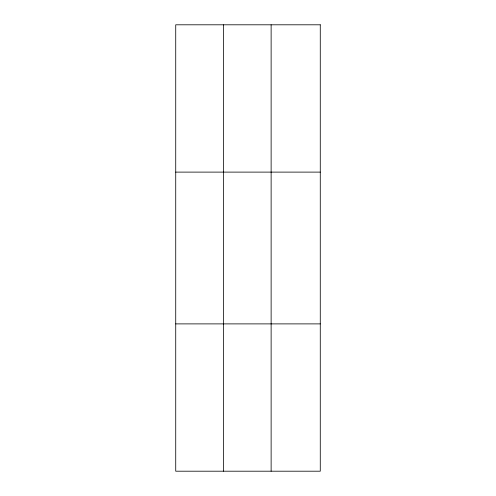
<?xml version="1.0" encoding="UTF-8"?>
<svg xmlns="http://www.w3.org/2000/svg" width="496" height="496" viewBox="0 0 496 496"><rect width="100%" height="100%" fill="white"/><g stroke="black" fill="none" stroke-linecap="round" stroke-linejoin="round"><path stroke-width="0.74" d="M223.423 471.2L223.423 24.8M271.126 471.2L271.126 24.8M175.727 172.112L320.273 172.112M175.727 323.888L320.273 323.888M320.273 24.8L320.273 471.2L175.727 471.2L175.727 24.8L320.273 24.8"/></g></svg>
